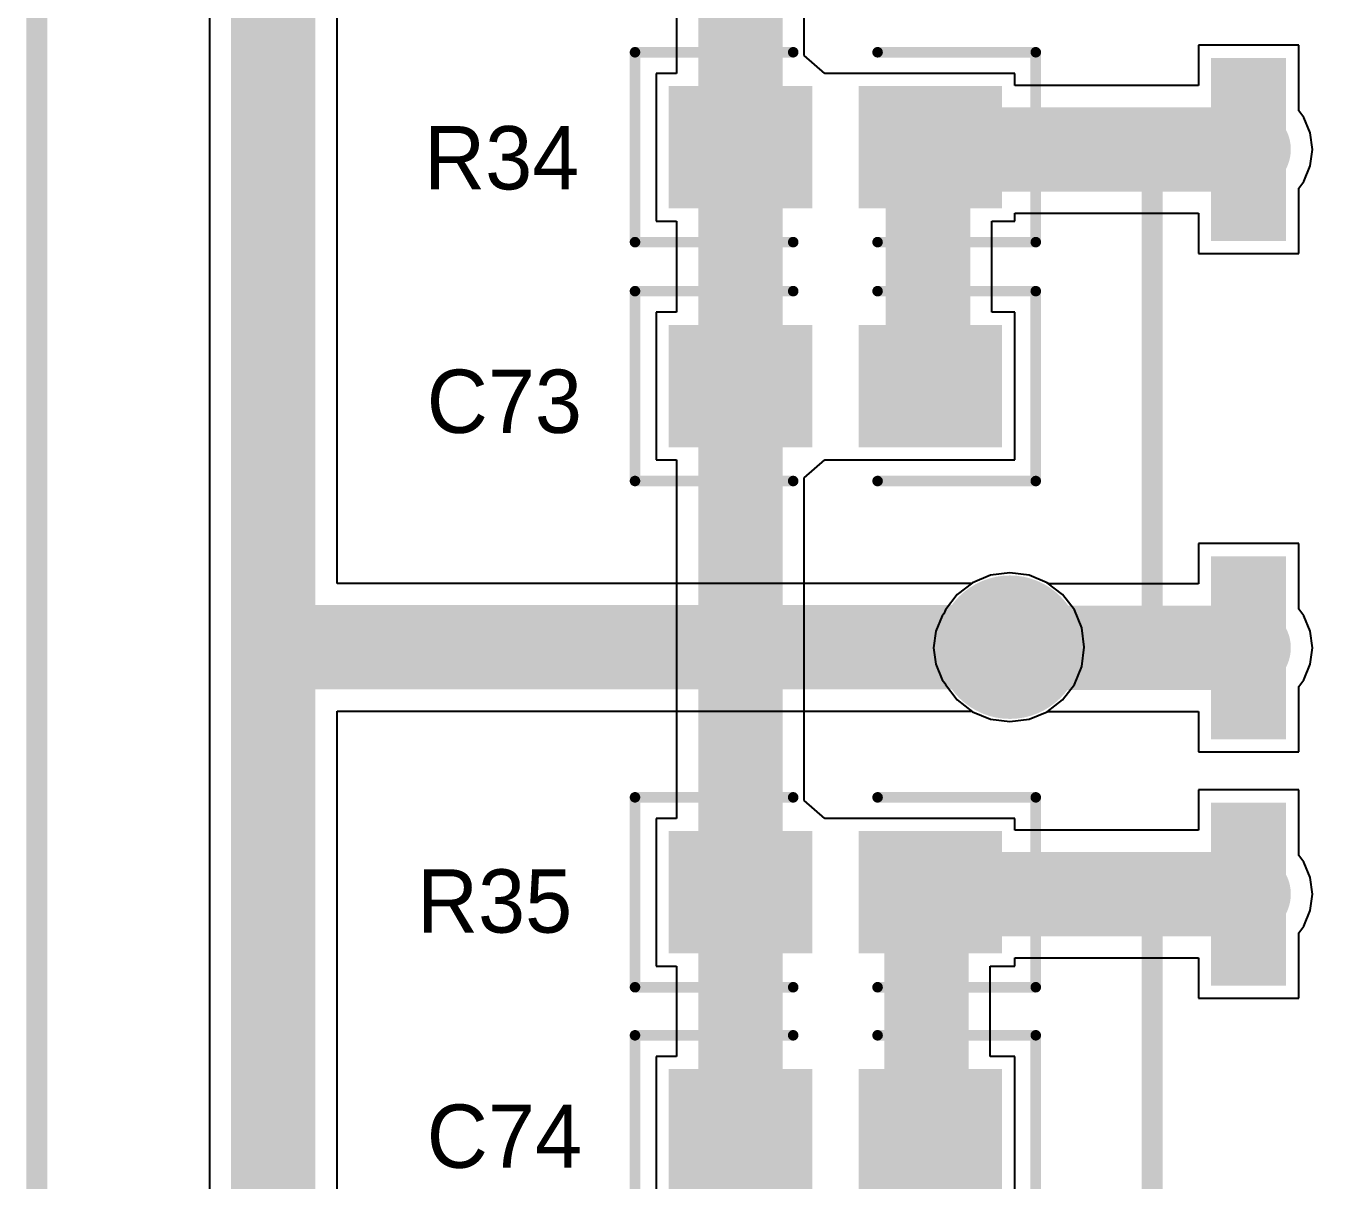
# Model space of a CAD drawing. Header units: millimetres. Extents: x 6.83 to 16.18, y 4.59 to 12.3.
# Drawn here: x 8.837 to 9.459, y 7.442 to 7.989 of the extents above; entities that cross this region are included whole.
import ezdxf

# ---------------------------------------------------------------- set-up
doc = ezdxf.new("R2010")
doc.units = ezdxf.units.MM
doc.header["$MEASUREMENT"] = 0
for name, color, linetype in [('BottomLayer', 5, 'Continuous'), ('BottomSolder', 6, 'Continuous'), ('InternalPlane1', 76, 'Continuous'), ('InternalPlane2', 16, 'Continuous'), ('MultiLayer', 9, 'Continuous'), ('TopLayer', 1, 'Continuous'), ('TopOverlay', 2, 'Continuous'), ('TopPaste', 8, 'Continuous'), ('TopSolder', 216, 'Continuous'), ('ViaHoleLayer', 16, 'Continuous')]:
    doc.layers.add(name, color=color, linetype=linetype)

# ---------------------------------------------------------------- blocks, each defined once
blk = doc.blocks.new('AXICOM_IM06_91')
at = {"layer": 'TopLayer'}
for points in [[(-0.13873, 0.0719), (-0.11117, 0.0719), (-0.13873, 0.15064), (-0.11117, 0.15064)], [(-0.01275, 0.0719), (0.01481, 0.0719), (-0.01275, 0.15064), (0.01481, 0.15064)], [(0.07387, 0.0719), (0.10143, 0.0719), (0.07387, 0.15064), (0.10143, 0.15064)], [(0.16048, 0.0719), (0.18804, 0.0719), (0.16048, 0.15064), (0.18804, 0.15064)], [(-0.13873, -0.16432), (-0.11117, -0.16432), (-0.13873, -0.08558), (-0.11117, -0.08558)], [(-0.01275, -0.16432), (0.01481, -0.16432), (-0.01275, -0.08558), (0.01481, -0.08558)], [(0.07387, -0.16432), (0.10143, -0.16432), (0.07387, -0.08558), (0.10143, -0.08558)], [(0.16048, -0.16432), (0.18804, -0.16432), (0.16048, -0.08558), (0.18804, -0.08558)]]:
    blk.add_solid(points, dxfattribs=at)
at = {"layer": 'TopOverlay', "const_width": 0.01}
for points in [[(-0.15495, 0.10005), (-0.17495, 0.10005)], [(-0.17495, 0.10005), (-0.17495, -0.11495)], [(0.22005, 0.10005), (0.20005, 0.10005)], [(0.22005, 0.10005), (0.22005, -0.11495)], [(-0.15495, -0.11495), (-0.17495, -0.09495)], [(-0.15495, -0.11495), (-0.17495, -0.11495)], [(-0.02495, -0.11495), (-0.09995, -0.11495)], [(0.22005, -0.11495), (0.20005, -0.11495)]]:
    blk.add_lwpolyline(points, dxfattribs=at)
at = {"layer": 'TopOverlay', "const_width": 0.005}
for points in [[(-0.17745, 0.10005, 1), (-0.17245, 0.10005, 1)], [(-0.17745, 0.10005, 1), (-0.17245, 0.10005, 1)], [(-0.15745, 0.10005, 1), (-0.15245, 0.10005, 1)], [(0.19755, 0.10005, 1), (0.20255, 0.10005, 1)], [(0.21755, 0.10005, 1), (0.22255, 0.10005, 1)], [(0.21755, 0.10005, 1), (0.22255, 0.10005, 1)], [(-0.17745, -0.09495, 1), (-0.17245, -0.09495, 1)], [(-0.17745, -0.11495, 1), (-0.17245, -0.11495, 1)], [(-0.17745, -0.11495, 1), (-0.17245, -0.11495, 1)], [(-0.15745, -0.11495, 1), (-0.15245, -0.11495, 1)], [(-0.15745, -0.11495, 1), (-0.15245, -0.11495, 1)], [(-0.10245, -0.11495, 1), (-0.09745, -0.11495, 1)], [(-0.02745, -0.11495, 1), (-0.02245, -0.11495, 1)], [(0.19755, -0.11495, 1), (0.20255, -0.11495, 1)], [(0.21755, -0.11495, 1), (0.22255, -0.11495, 1)], [(0.21755, -0.11495, 1), (0.22255, -0.11495, 1)]]:
    blk.add_lwpolyline(points, format="xyb", close=True, dxfattribs=at)
at = {"layer": 'TopPaste'}
for points in [[(-0.13873, 0.0719), (-0.11117, 0.0719), (-0.13873, 0.15064), (-0.11117, 0.15064)], [(-0.01275, 0.0719), (0.01481, 0.0719), (-0.01275, 0.15064), (0.01481, 0.15064)], [(0.07387, 0.0719), (0.10143, 0.0719), (0.07387, 0.15064), (0.10143, 0.15064)], [(0.16048, 0.0719), (0.18804, 0.0719), (0.16048, 0.15064), (0.18804, 0.15064)], [(-0.13873, -0.16432), (-0.11117, -0.16432), (-0.13873, -0.08558), (-0.11117, -0.08558)], [(-0.01275, -0.16432), (0.01481, -0.16432), (-0.01275, -0.08558), (0.01481, -0.08558)], [(0.07387, -0.16432), (0.10143, -0.16432), (0.07387, -0.08558), (0.10143, -0.08558)], [(0.16048, -0.16432), (0.18804, -0.16432), (0.16048, -0.08558), (0.18804, -0.08558)]]:
    blk.add_solid(points, dxfattribs=at)
at = {"layer": 'TopSolder'}
for points in [[(-0.14273, 0.0679), (-0.10717, 0.0679), (-0.14273, 0.15464), (-0.10717, 0.15464)], [(-0.01675, 0.0679), (0.01881, 0.0679), (-0.01675, 0.15464), (0.01881, 0.15464)], [(0.06987, 0.0679), (0.10543, 0.0679), (0.06987, 0.15464), (0.10543, 0.15464)], [(0.15648, 0.0679), (0.19204, 0.0679), (0.15648, 0.15464), (0.19204, 0.15464)], [(-0.14273, -0.16832), (-0.10717, -0.16832), (-0.14273, -0.08158), (-0.10717, -0.08158)], [(-0.01675, -0.16832), (0.01881, -0.16832), (-0.01675, -0.08158), (0.01881, -0.08158)], [(0.06987, -0.16832), (0.10543, -0.16832), (0.06987, -0.08158), (0.10543, -0.08158)], [(0.15648, -0.16832), (0.19204, -0.16832), (0.15648, -0.08158), (0.19204, -0.08158)]]:
    blk.add_solid(points, dxfattribs=at)
blk = doc.blocks.new('0805_128')
at = {"layer": 'TopLayer'}
for points in [[(0.03, 0.025), (-0.03, 0.025), (0.03, -0.025), (-0.03, -0.025)], [(0.12, 0.025), (0.06, 0.025), (0.12, -0.025), (0.06, -0.025)]]:
    blk.add_solid(points, dxfattribs=at)
at = {"layer": 'TopOverlay', "const_width": 0.005}
for points in [[(0.025, 0.045), (-0.05, 0.045)], [(-0.05, 0.045), (-0.05, -0.045)], [(0.14, 0.045), (0.065, 0.045)], [(0.14, 0.045), (0.14, -0.045)], [(0.025, -0.045), (-0.05, -0.045)], [(0.14, -0.045), (0.065, -0.045)]]:
    blk.add_lwpolyline(points, dxfattribs=at)
at = {"layer": 'TopOverlay', "const_width": 0.0025}
for points in [[(-0.05125, 0.045, 1), (-0.04875, 0.045, 1)], [(-0.05125, 0.045, 1), (-0.04875, 0.045, 1)], [(0.02375, 0.045, 1), (0.02625, 0.045, 1)], [(0.06375, 0.045, 1), (0.06625, 0.045, 1)], [(0.13875, 0.045, 1), (0.14125, 0.045, 1)], [(0.13875, 0.045, 1), (0.14125, 0.045, 1)], [(-0.05125, -0.045, 1), (-0.04875, -0.045, 1)], [(-0.05125, -0.045, 1), (-0.04875, -0.045, 1)], [(0.02375, -0.045, 1), (0.02625, -0.045, 1)], [(0.06375, -0.045, 1), (0.06625, -0.045, 1)], [(0.13875, -0.045, 1), (0.14125, -0.045, 1)], [(0.13875, -0.045, 1), (0.14125, -0.045, 1)]]:
    blk.add_lwpolyline(points, format="xyb", close=True, dxfattribs=at)
at = {"layer": 'TopPaste'}
for points in [[(0.03, 0.025), (-0.03, 0.025), (0.03, -0.025), (-0.03, -0.025)], [(0.12, 0.025), (0.06, 0.025), (0.12, -0.025), (0.06, -0.025)]]:
    blk.add_solid(points, dxfattribs=at)
at = {"layer": 'TopSolder'}
for points in [[(0.034, 0.029), (-0.034, 0.029), (0.034, -0.029), (-0.034, -0.029)], [(0.124, 0.029), (0.056, 0.029), (0.124, -0.029), (0.056, -0.029)]]:
    blk.add_solid(points, dxfattribs=at)
blk = doc.blocks.new('0805_129')
at = {"layer": 'TopLayer'}
for points in [[(0.03, 0.025), (-0.03, 0.025), (0.03, -0.025), (-0.03, -0.025)], [(0.12, 0.025), (0.06, 0.025), (0.12, -0.025), (0.06, -0.025)]]:
    blk.add_solid(points, dxfattribs=at)
at = {"layer": 'TopOverlay', "const_width": 0.005}
for points in [[(0.025, 0.045), (-0.05, 0.045)], [(-0.05, 0.045), (-0.05, -0.045)], [(0.14, 0.045), (0.065, 0.045)], [(0.14, 0.045), (0.14, -0.045)], [(0.025, -0.045), (-0.05, -0.045)], [(0.14, -0.045), (0.065, -0.045)]]:
    blk.add_lwpolyline(points, dxfattribs=at)
at = {"layer": 'TopOverlay', "const_width": 0.0025}
for points in [[(-0.05125, 0.045, 1), (-0.04875, 0.045, 1)], [(-0.05125, 0.045, 1), (-0.04875, 0.045, 1)], [(0.02375, 0.045, 1), (0.02625, 0.045, 1)], [(0.06375, 0.045, 1), (0.06625, 0.045, 1)], [(0.13875, 0.045, 1), (0.14125, 0.045, 1)], [(0.13875, 0.045, 1), (0.14125, 0.045, 1)], [(-0.05125, -0.045, 1), (-0.04875, -0.045, 1)], [(-0.05125, -0.045, 1), (-0.04875, -0.045, 1)], [(0.02375, -0.045, 1), (0.02625, -0.045, 1)], [(0.06375, -0.045, 1), (0.06625, -0.045, 1)], [(0.13875, -0.045, 1), (0.14125, -0.045, 1)], [(0.13875, -0.045, 1), (0.14125, -0.045, 1)]]:
    blk.add_lwpolyline(points, format="xyb", close=True, dxfattribs=at)
at = {"layer": 'TopPaste'}
for points in [[(0.03, 0.025), (-0.03, 0.025), (0.03, -0.025), (-0.03, -0.025)], [(0.12, 0.025), (0.06, 0.025), (0.12, -0.025), (0.06, -0.025)]]:
    blk.add_solid(points, dxfattribs=at)
at = {"layer": 'TopSolder'}
for points in [[(0.034, 0.029), (-0.034, 0.029), (0.034, -0.029), (-0.034, -0.029)], [(0.124, 0.029), (0.056, 0.029), (0.124, -0.029), (0.056, -0.029)]]:
    blk.add_solid(points, dxfattribs=at)
blk = doc.blocks.new('AXICOM_IM06_154')
at = {"layer": 'TopLayer'}
for points in [[(-0.13873, 0.0719), (-0.11117, 0.0719), (-0.13873, 0.15064), (-0.11117, 0.15064)], [(-0.01275, 0.0719), (0.01481, 0.0719), (-0.01275, 0.15064), (0.01481, 0.15064)], [(0.07387, 0.0719), (0.10143, 0.0719), (0.07387, 0.15064), (0.10143, 0.15064)], [(0.16048, 0.0719), (0.18804, 0.0719), (0.16048, 0.15064), (0.18804, 0.15064)], [(-0.13873, -0.16432), (-0.11117, -0.16432), (-0.13873, -0.08558), (-0.11117, -0.08558)], [(-0.01275, -0.16432), (0.01481, -0.16432), (-0.01275, -0.08558), (0.01481, -0.08558)], [(0.07387, -0.16432), (0.10143, -0.16432), (0.07387, -0.08558), (0.10143, -0.08558)], [(0.16048, -0.16432), (0.18804, -0.16432), (0.16048, -0.08558), (0.18804, -0.08558)]]:
    blk.add_solid(points, dxfattribs=at)
at = {"layer": 'TopOverlay', "const_width": 0.01}
for points in [[(-0.15495, 0.10005), (-0.17495, 0.10005)], [(-0.17495, 0.10005), (-0.17495, -0.11495)], [(0.22005, 0.10005), (0.20005, 0.10005)], [(0.22005, 0.10005), (0.22005, -0.11495)], [(-0.15495, -0.11495), (-0.17495, -0.09495)], [(-0.15495, -0.11495), (-0.17495, -0.11495)], [(-0.02495, -0.11495), (-0.09995, -0.11495)], [(0.22005, -0.11495), (0.20005, -0.11495)]]:
    blk.add_lwpolyline(points, dxfattribs=at)
at = {"layer": 'TopOverlay', "const_width": 0.005}
for points in [[(-0.17745, 0.10005, 1), (-0.17245, 0.10005, 1)], [(-0.17745, 0.10005, 1), (-0.17245, 0.10005, 1)], [(-0.15745, 0.10005, 1), (-0.15245, 0.10005, 1)], [(0.19755, 0.10005, 1), (0.20255, 0.10005, 1)], [(0.21755, 0.10005, 1), (0.22255, 0.10005, 1)], [(0.21755, 0.10005, 1), (0.22255, 0.10005, 1)], [(-0.17745, -0.09495, 1), (-0.17245, -0.09495, 1)], [(-0.17745, -0.11495, 1), (-0.17245, -0.11495, 1)], [(-0.17745, -0.11495, 1), (-0.17245, -0.11495, 1)], [(-0.15745, -0.11495, 1), (-0.15245, -0.11495, 1)], [(-0.15745, -0.11495, 1), (-0.15245, -0.11495, 1)], [(-0.10245, -0.11495, 1), (-0.09745, -0.11495, 1)], [(-0.02745, -0.11495, 1), (-0.02245, -0.11495, 1)], [(0.19755, -0.11495, 1), (0.20255, -0.11495, 1)], [(0.21755, -0.11495, 1), (0.22255, -0.11495, 1)], [(0.21755, -0.11495, 1), (0.22255, -0.11495, 1)]]:
    blk.add_lwpolyline(points, format="xyb", close=True, dxfattribs=at)
at = {"layer": 'TopPaste'}
for points in [[(-0.13873, 0.0719), (-0.11117, 0.0719), (-0.13873, 0.15064), (-0.11117, 0.15064)], [(-0.01275, 0.0719), (0.01481, 0.0719), (-0.01275, 0.15064), (0.01481, 0.15064)], [(0.07387, 0.0719), (0.10143, 0.0719), (0.07387, 0.15064), (0.10143, 0.15064)], [(0.16048, 0.0719), (0.18804, 0.0719), (0.16048, 0.15064), (0.18804, 0.15064)], [(-0.13873, -0.16432), (-0.11117, -0.16432), (-0.13873, -0.08558), (-0.11117, -0.08558)], [(-0.01275, -0.16432), (0.01481, -0.16432), (-0.01275, -0.08558), (0.01481, -0.08558)], [(0.07387, -0.16432), (0.10143, -0.16432), (0.07387, -0.08558), (0.10143, -0.08558)], [(0.16048, -0.16432), (0.18804, -0.16432), (0.16048, -0.08558), (0.18804, -0.08558)]]:
    blk.add_solid(points, dxfattribs=at)
at = {"layer": 'TopSolder'}
for points in [[(-0.14273, 0.0679), (-0.10717, 0.0679), (-0.14273, 0.15464), (-0.10717, 0.15464)], [(-0.01675, 0.0679), (0.01881, 0.0679), (-0.01675, 0.15464), (0.01881, 0.15464)], [(0.06987, 0.0679), (0.10543, 0.0679), (0.06987, 0.15464), (0.10543, 0.15464)], [(0.15648, 0.0679), (0.19204, 0.0679), (0.15648, 0.15464), (0.19204, 0.15464)], [(-0.14273, -0.16832), (-0.10717, -0.16832), (-0.14273, -0.08158), (-0.10717, -0.08158)], [(-0.01675, -0.16832), (0.01881, -0.16832), (-0.01675, -0.08158), (0.01881, -0.08158)], [(0.06987, -0.16832), (0.10543, -0.16832), (0.06987, -0.08158), (0.10543, -0.08158)], [(0.15648, -0.16832), (0.19204, -0.16832), (0.15648, -0.08158), (0.19204, -0.08158)]]:
    blk.add_solid(points, dxfattribs=at)
blk = doc.blocks.new('0805_161')
at = {"layer": 'TopLayer'}
for points in [[(-0.057, 0.05), (-0.117, 0.05), (-0.057, 0), (-0.117, 0)], [(0.033, 0.05), (-0.027, 0.05), (0.033, 0), (-0.027, 0)]]:
    blk.add_solid(points, dxfattribs=at)
at = {"layer": 'TopOverlay', "const_width": 0.005}
for points in [[(-0.137, 0.07), (-0.137, -0.02)], [(-0.062, 0.07), (-0.137, 0.07)], [(0.053, 0.07), (-0.022, 0.07)], [(0.053, 0.07), (0.053, -0.02)], [(-0.062, -0.02), (-0.137, -0.02)], [(0.053, -0.02), (-0.022, -0.02)]]:
    blk.add_lwpolyline(points, dxfattribs=at)
at = {"layer": 'TopOverlay', "const_width": 0.0025}
for points in [[(-0.13825, 0.07, 1), (-0.13575, 0.07, 1)], [(-0.13825, 0.07, 1), (-0.13575, 0.07, 1)], [(-0.06325, 0.07, 1), (-0.06075, 0.07, 1)], [(-0.02325, 0.07, 1), (-0.02075, 0.07, 1)], [(0.05175, 0.07, 1), (0.05425, 0.07, 1)], [(0.05175, 0.07, 1), (0.05425, 0.07, 1)], [(-0.13825, -0.02, 1), (-0.13575, -0.02, 1)], [(-0.13825, -0.02, 1), (-0.13575, -0.02, 1)], [(-0.06325, -0.02, 1), (-0.06075, -0.02, 1)], [(-0.02325, -0.02, 1), (-0.02075, -0.02, 1)], [(0.05175, -0.02, 1), (0.05425, -0.02, 1)], [(0.05175, -0.02, 1), (0.05425, -0.02, 1)]]:
    blk.add_lwpolyline(points, format="xyb", close=True, dxfattribs=at)
at = {"layer": 'TopPaste'}
for points in [[(-0.057, 0.05), (-0.117, 0.05), (-0.057, 0), (-0.117, 0)], [(0.033, 0.05), (-0.027, 0.05), (0.033, 0), (-0.027, 0)]]:
    blk.add_solid(points, dxfattribs=at)
at = {"layer": 'TopSolder'}
for points in [[(-0.053, 0.054), (-0.121, 0.054), (-0.053, -0.004), (-0.121, -0.004)], [(0.037, 0.054), (-0.031, 0.054), (0.037, -0.004), (-0.031, -0.004)]]:
    blk.add_solid(points, dxfattribs=at)
blk = doc.blocks.new('0805_162')
at = {"layer": 'TopLayer'}
for points in [[(-0.057, 0.05), (-0.117, 0.05), (-0.057, 0), (-0.117, 0)], [(0.033, 0.05), (-0.027, 0.05), (0.033, 0), (-0.027, 0)]]:
    blk.add_solid(points, dxfattribs=at)
at = {"layer": 'TopOverlay', "const_width": 0.005}
for points in [[(-0.137, 0.07), (-0.137, -0.02)], [(-0.062, 0.07), (-0.137, 0.07)], [(0.053, 0.07), (-0.022, 0.07)], [(0.053, 0.07), (0.053, -0.02)], [(-0.062, -0.02), (-0.137, -0.02)], [(0.053, -0.02), (-0.022, -0.02)]]:
    blk.add_lwpolyline(points, dxfattribs=at)
at = {"layer": 'TopOverlay', "const_width": 0.0025}
for points in [[(-0.13825, 0.07, 1), (-0.13575, 0.07, 1)], [(-0.13825, 0.07, 1), (-0.13575, 0.07, 1)], [(-0.06325, 0.07, 1), (-0.06075, 0.07, 1)], [(-0.02325, 0.07, 1), (-0.02075, 0.07, 1)], [(0.05175, 0.07, 1), (0.05425, 0.07, 1)], [(0.05175, 0.07, 1), (0.05425, 0.07, 1)], [(-0.13825, -0.02, 1), (-0.13575, -0.02, 1)], [(-0.13825, -0.02, 1), (-0.13575, -0.02, 1)], [(-0.06325, -0.02, 1), (-0.06075, -0.02, 1)], [(-0.02325, -0.02, 1), (-0.02075, -0.02, 1)], [(0.05175, -0.02, 1), (0.05425, -0.02, 1)], [(0.05175, -0.02, 1), (0.05425, -0.02, 1)]]:
    blk.add_lwpolyline(points, format="xyb", close=True, dxfattribs=at)
at = {"layer": 'TopPaste'}
for points in [[(-0.057, 0.05), (-0.117, 0.05), (-0.057, 0), (-0.117, 0)], [(0.033, 0.05), (-0.027, 0.05), (0.033, 0), (-0.027, 0)]]:
    blk.add_solid(points, dxfattribs=at)
at = {"layer": 'TopSolder'}
for points in [[(-0.053, 0.054), (-0.121, 0.054), (-0.053, -0.004), (-0.121, -0.004)], [(0.037, 0.054), (-0.031, 0.054), (0.037, -0.004), (-0.031, -0.004)]]:
    blk.add_solid(points, dxfattribs=at)

msp = doc.modelspace()

# ---------------------------------------------------------------- linework, layer by layer
at = {"layer": 'BottomLayer'}
for p, q in [((8.92364, 8.46386), (8.92364, 6.98961)), ((8.98416, 7.72536), (8.98416, 8.01951)), ((9.294, 7.7292), (9.28548, 7.72567)), ((9.30313, 7.7304), (9.294, 7.7292)), ((9.31227, 7.7292), (9.30313, 7.7304)), ((9.32079, 7.72567), (9.31227, 7.7292)), ((9.28507, 7.72536), (8.98416, 7.72536)), ((9.28548, 7.72567), (9.28507, 7.72536)), ((9.3281, 7.72006), (9.32079, 7.72567)), ((9.33371, 7.71275), (9.3281, 7.72006)), ((9.33723, 7.70424), (9.33371, 7.71275)), ((9.33844, 7.6951), (9.33723, 7.70424)), ((9.33723, 7.68597), (9.33844, 7.6951)), ((9.33371, 7.67745), (9.33723, 7.68597)), ((9.3281, 7.67014), (9.33371, 7.67745)), ((9.32079, 7.66453), (9.3281, 7.67014)), ((8.98416, 7.37165), (8.98416, 7.66484)), ((8.98416, 7.66484), (9.28507, 7.66484)), ((9.28507, 7.66484), (9.28548, 7.66453)), ((9.28548, 7.66453), (9.294, 7.661)), ((9.294, 7.661), (9.30313, 7.6598)), ((9.30313, 7.6598), (9.31227, 7.661)), ((9.31227, 7.661), (9.32079, 7.66453))]:
    msp.add_line(p, q, dxfattribs=at)
at = {"layer": 'BottomLayer', "const_width": 0.04}
for points in [[(8.9539, 6.98961), (8.9539, 10.01445)], [(8.96046, 7.6951), (9.30313, 7.6951)]]:
    msp.add_lwpolyline(points, dxfattribs=at)
at = {"layer": 'BottomLayer'}
for points, const_width in [([(9.29063, 7.6951, 1), (9.31563, 7.6951, 1)], 0.025), ([(8.95046, 7.6951, 1), (8.97046, 7.6951, 1)], 0.02), ([(9.29313, 7.6951, 1), (9.31313, 7.6951, 1)], 0.02)]:
    msp.add_lwpolyline(points, format="xyb", close=True, dxfattribs=dict(at, const_width=const_width))
at = {"layer": 'BottomSolder', "const_width": 0.029}
msp.add_lwpolyline([(9.28863, 7.6951, 1), (9.31763, 7.6951, 1)], format="xyb", close=True, dxfattribs=at)
at = {"layer": 'InternalPlane1', "const_width": 0.034}
msp.add_lwpolyline([(9.28613, 7.6951, 1), (9.32013, 7.6951, 1)], format="xyb", close=True, dxfattribs=at)
at = {"layer": 'InternalPlane2', "const_width": 0.034}
msp.add_lwpolyline([(9.28613, 7.6951, 1), (9.32013, 7.6951, 1)], format="xyb", close=True, dxfattribs=at)
at = {"layer": 'MultiLayer', "const_width": 0.025}
msp.add_lwpolyline([(9.29063, 7.6951, 1), (9.31563, 7.6951, 1)], format="xyb", close=True, dxfattribs=at)
at = {"layer": 'TopLayer'}
for p, q in [((9.14516, 8.13658), (9.14516, 7.96709)), ((9.20568, 7.97561), (9.20568, 8.12806)), ((9.44012, 7.98041), (9.39256, 7.98041)), ((9.39256, 7.98041), (9.39256, 7.9613)), ((9.44012, 7.94933), (9.44012, 7.98041)), ((9.21542, 7.96709), (9.20568, 7.97561)), ((9.14516, 7.96709), (9.13542, 7.96709)), ((9.13542, 7.96709), (9.13542, 7.89709)), ((9.22542, 7.96709), (9.21542, 7.96709)), ((9.22723, 7.96709), (9.22542, 7.96709)), ((9.30542, 7.96709), (9.22723, 7.96709)), ((9.30542, 7.9613), (9.30542, 7.96709)), ((9.39256, 7.9613), (9.30542, 7.9613)), ((9.44254, 7.94617), (9.44012, 7.94933)), ((9.44557, 7.93887), (9.44254, 7.94617)), ((9.4466, 7.93104), (9.44557, 7.93887)), ((9.44557, 7.92321), (9.4466, 7.93104)), ((9.44254, 7.91591), (9.44557, 7.92321)), ((9.44012, 7.91275), (9.44254, 7.91591)), ((9.44012, 7.88167), (9.44012, 7.91275)), ((9.13542, 7.89709), (9.14516, 7.89709)), ((9.14516, 7.89709), (9.14516, 7.85386)), ((9.29458, 7.85386), (9.29458, 7.89709)), ((9.29458, 7.89709), (9.30542, 7.89709)), ((9.30542, 7.89709), (9.30542, 7.90078)), ((9.30542, 7.90078), (9.39256, 7.90078)), ((9.39256, 7.90078), (9.39256, 7.88167)), ((9.39256, 7.88167), (9.44012, 7.88167)), ((9.14516, 7.85386), (9.13542, 7.85386)), ((9.13542, 7.85386), (9.13542, 7.78386)), ((9.30542, 7.85386), (9.29458, 7.85386)), ((9.30542, 7.78386), (9.30542, 7.85386)), ((9.13542, 7.78386), (9.14516, 7.78386)), ((9.14516, 7.78386), (9.14516, 7.61392)), ((9.20568, 7.77533), (9.21542, 7.78386)), ((9.21542, 7.78386), (9.22542, 7.78386)), ((9.22542, 7.78386), (9.22723, 7.78386)), ((9.22723, 7.78386), (9.30542, 7.78386)), ((9.20568, 7.62245), (9.20568, 7.77533)), ((9.44012, 7.74419), (9.39256, 7.74419)), ((9.39256, 7.74419), (9.39256, 7.72508)), ((9.44012, 7.71311), (9.44012, 7.74419)), ((9.294, 7.7292), (9.28548, 7.72567)), ((9.30313, 7.7304), (9.294, 7.7292)), ((9.31227, 7.7292), (9.30313, 7.7304)), ((9.32079, 7.72567), (9.31227, 7.7292)), ((9.28548, 7.72567), (9.27817, 7.72006)), ((9.32156, 7.72508), (9.32079, 7.72567)), ((9.39256, 7.72508), (9.32156, 7.72508)), ((9.27817, 7.72006), (9.27256, 7.71275)), ((9.27104, 7.70995), (9.26802, 7.70265)), ((9.27182, 7.71097), (9.27104, 7.70995)), ((9.27256, 7.71275), (9.27182, 7.71097)), ((9.44254, 7.70995), (9.44012, 7.71311)), ((9.44557, 7.70265), (9.44254, 7.70995)), ((9.26802, 7.70265), (9.26699, 7.69482)), ((9.4466, 7.69482), (9.44557, 7.70265)), ((9.26699, 7.69482), (9.26802, 7.68699)), ((9.44557, 7.68699), (9.4466, 7.69482)), ((9.26802, 7.68699), (9.27104, 7.67969)), ((9.44254, 7.67969), (9.44557, 7.68699)), ((9.27104, 7.67969), (9.27233, 7.67801)), ((9.44012, 7.67653), (9.44254, 7.67969)), ((9.27233, 7.67801), (9.27256, 7.67745)), ((9.27256, 7.67745), (9.27817, 7.67014)), ((9.44012, 7.64545), (9.44012, 7.67653)), ((9.27817, 7.67014), (9.28548, 7.66453)), ((9.28548, 7.66453), (9.294, 7.661)), ((9.294, 7.661), (9.30313, 7.6598)), ((9.30313, 7.6598), (9.31227, 7.661)), ((9.31227, 7.661), (9.32079, 7.66453)), ((9.32079, 7.66453), (9.32083, 7.66456)), ((9.32083, 7.66456), (9.39256, 7.66456)), ((9.39256, 7.66456), (9.39256, 7.64545)), ((9.39256, 7.64545), (9.44012, 7.64545)), ((9.44012, 7.62744), (9.39256, 7.62744)), ((9.39256, 7.62744), (9.39256, 7.60833)), ((9.44012, 7.59636), (9.44012, 7.62744)), ((9.21542, 7.61392), (9.20568, 7.62245)), ((9.14516, 7.61392), (9.13542, 7.61392)), ((9.13542, 7.61392), (9.13542, 7.54392)), ((9.22542, 7.61392), (9.21542, 7.61392)), ((9.22723, 7.61392), (9.22542, 7.61392)), ((9.30542, 7.61392), (9.22723, 7.61392)), ((9.30542, 7.60833), (9.30542, 7.61392)), ((9.39256, 7.60833), (9.30542, 7.60833)), ((9.44254, 7.5932), (9.44012, 7.59636)), ((9.44557, 7.5859), (9.44254, 7.5932)), ((9.4466, 7.57807), (9.44557, 7.5859)), ((9.44557, 7.57024), (9.4466, 7.57807)), ((9.44254, 7.56294), (9.44557, 7.57024)), ((9.44012, 7.55978), (9.44254, 7.56294)), ((9.44012, 7.5287), (9.44012, 7.55978)), ((9.13542, 7.54392), (9.14516, 7.54392)), ((9.14516, 7.54392), (9.14516, 7.50113)), ((9.29384, 7.50113), (9.29384, 7.54392)), ((9.29384, 7.54392), (9.30542, 7.54392)), ((9.30542, 7.54392), (9.30542, 7.54781)), ((9.30542, 7.54781), (9.39256, 7.54781)), ((9.39256, 7.54781), (9.39256, 7.5287)), ((9.39256, 7.5287), (9.44012, 7.5287)), ((9.14516, 7.50113), (9.13542, 7.50113)), ((9.13542, 7.50113), (9.13542, 7.43113)), ((9.30542, 7.50113), (9.29384, 7.50113)), ((9.30542, 7.43113), (9.30542, 7.50113))]:
    msp.add_line(p, q, dxfattribs=at)
for points, const_width in [([(9.17542, 7.93209), (9.17542, 8.17158)], 0.04), ([(9.17542, 7.81886), (9.17542, 7.93209)], 0.04), ([(9.26432, 7.93104), (9.41634, 7.93104)], 0.04), ([(9.26432, 7.82244), (9.26432, 7.93104)], 0.04), ([(9.17542, 7.57892), (9.17542, 7.81886)], 0.04), ([(9.26432, 7.82244), (9.26553, 7.82124)], 0.01), ([(9.29725, 7.69482), (9.41634, 7.69482)], 0.04), ([(9.17542, 7.46613), (9.17542, 7.57892)], 0.04), ([(9.26358, 7.57807), (9.41634, 7.57807)], 0.04), ([(9.26358, 7.46825), (9.26358, 7.57807)], 0.04), ([(9.17542, 7.22576), (9.17542, 7.46613)], 0.04)]:
    msp.add_lwpolyline(points, dxfattribs=dict(at, const_width=const_width))
for points, const_width in [([(9.16542, 7.93209, 1), (9.18542, 7.93209, 1)], 0.02), ([(9.16542, 7.93209, 1), (9.18542, 7.93209, 1)], 0.02), ([(9.25432, 7.93104, 1), (9.27432, 7.93104, 1)], 0.02), ([(9.25432, 7.93104, 1), (9.27432, 7.93104, 1)], 0.02), ([(9.40634, 7.93104, 1), (9.42634, 7.93104, 1)], 0.02), ([(9.25432, 7.82244, 1), (9.27432, 7.82244, 1)], 0.02), ([(9.16542, 7.81886, 1), (9.18542, 7.81886, 1)], 0.02), ([(9.16542, 7.81886, 1), (9.18542, 7.81886, 1)], 0.02), ([(9.26182, 7.82244, 1), (9.26682, 7.82244, 1)], 0.005), ([(9.26303, 7.82124, 1), (9.26803, 7.82124, 1)], 0.005), ([(9.29063, 7.6951, 1), (9.31563, 7.6951, 1)], 0.025), ([(9.28725, 7.69482, 1), (9.30725, 7.69482, 1)], 0.02), ([(9.40634, 7.69482, 1), (9.42634, 7.69482, 1)], 0.02), ([(9.16542, 7.57892, 1), (9.18542, 7.57892, 1)], 0.02), ([(9.16542, 7.57892, 1), (9.18542, 7.57892, 1)], 0.02), ([(9.25358, 7.57807, 1), (9.27358, 7.57807, 1)], 0.02), ([(9.25358, 7.57807, 1), (9.27358, 7.57807, 1)], 0.02), ([(9.40634, 7.57807, 1), (9.42634, 7.57807, 1)], 0.02), ([(9.16542, 7.46613, 1), (9.18542, 7.46613, 1)], 0.02), ([(9.16542, 7.46613, 1), (9.18542, 7.46613, 1)], 0.02), ([(9.25358, 7.46825, 1), (9.27358, 7.46825, 1)], 0.02)]:
    msp.add_lwpolyline(points, format="xyb", close=True, dxfattribs=dict(at, const_width=const_width))
at = {"layer": 'TopOverlay', "const_width": 0.01}
msp.add_lwpolyline([(8.84181, 5.46209), (8.84181, 8.81209)], dxfattribs=at)
at = {"layer": 'TopSolder', "const_width": 0.029}
msp.add_lwpolyline([(9.28863, 7.6951, 1), (9.31763, 7.6951, 1)], format="xyb", close=True, dxfattribs=at)
at = {"layer": 'ViaHoleLayer', "const_width": 0.014}
msp.add_lwpolyline([(9.29613, 7.6951, 1), (9.31013, 7.6951, 1)], format="xyb", close=True, dxfattribs=at)

# ---------------------------------------------------------------- block references
at = {"rotation": 180}
for name, p in [('0805_129', (9.26542, 7.93209)), ('AXICOM_IM06_154', (9.5906, 7.80609)), ('0805_162', (9.17842, 7.84386)), ('0805_128', (9.26542, 7.57892)), ('AXICOM_IM06_91', (9.5906, 7.45312)), ('0805_161', (9.17842, 7.49113))]:
    msp.add_blockref(name, p, dxfattribs=at)

# ---------------------------------------------------------------- texts
at = {"layer": 'TopOverlay'}
for s, p in [('R34', (9.02542, 7.91209)), ('C73', (9.02669, 7.79666)), ('R35', (9.02205, 7.55979)), ('C74', (9.02669, 7.44833))]:
    msp.add_text(s, height=0.03, dxfattribs=at).set_placement(p)

doc.saveas('drawing.dxf')
